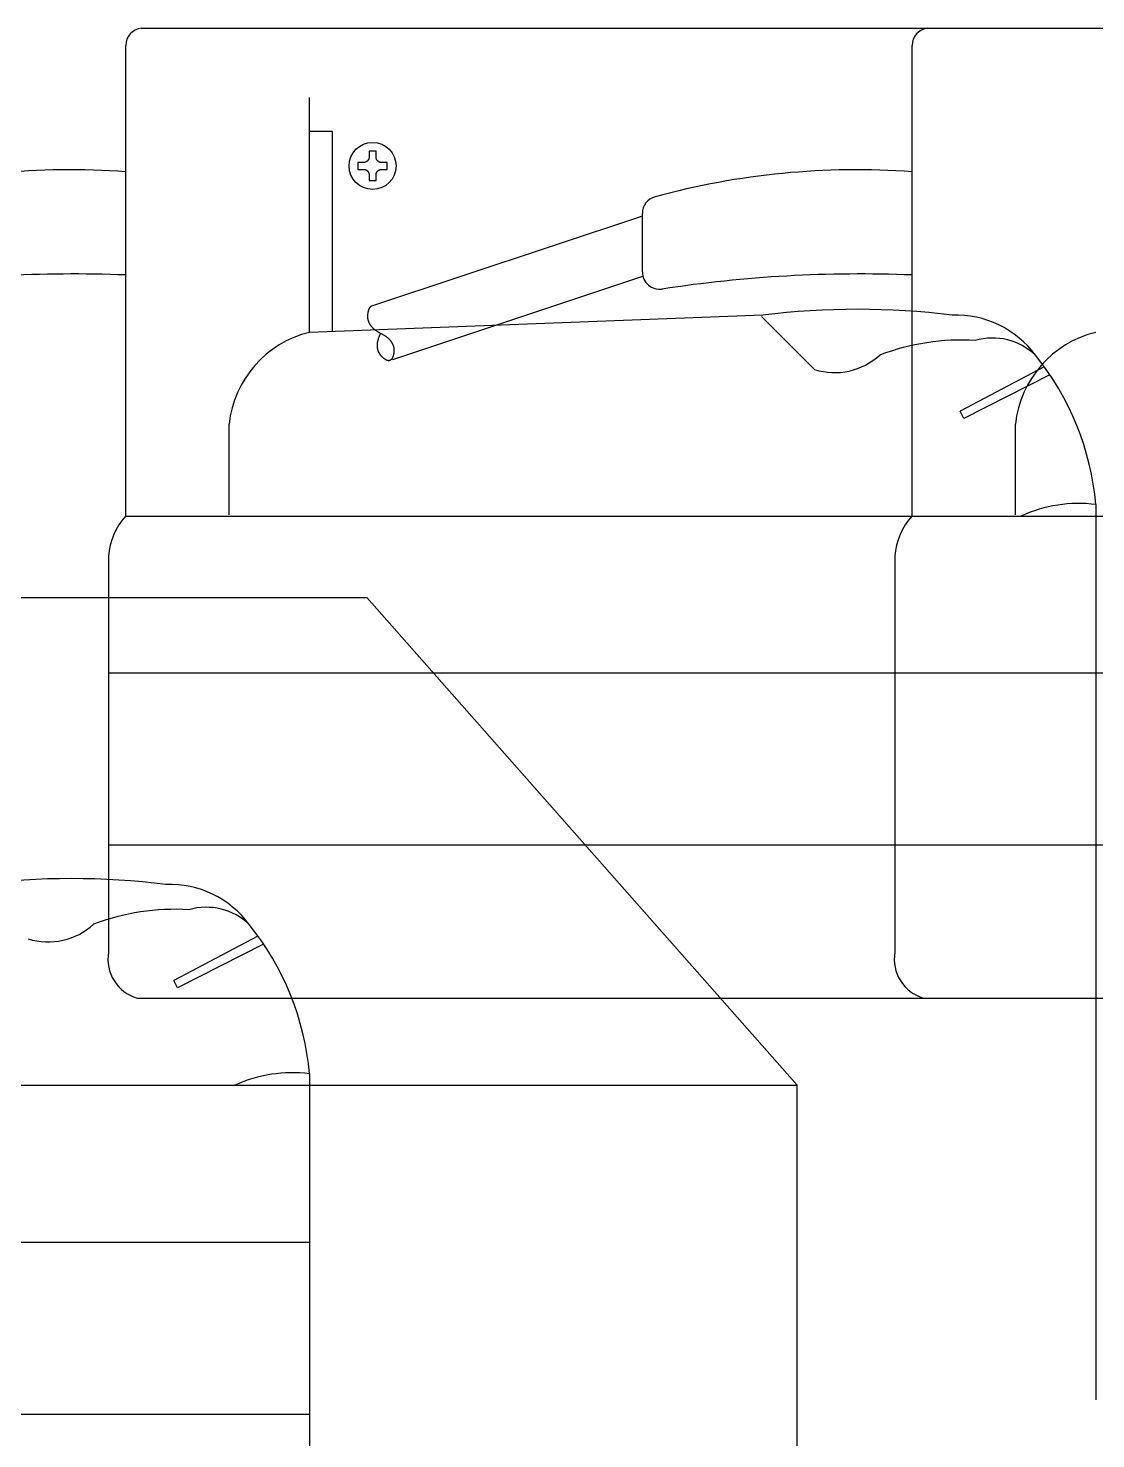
# Model space of a CAD drawing. Header units: millimetres. Extents: x -2880 to 3894, y -2977 to 4857.
# Drawn here: x -2527.8 to -2341.8, y 1349.2 to 1595 of the extents above; entities that cross this region are included whole.
import ezdxf

# ---------------------------------------------------------------- set-up
doc = ezdxf.new("R2010")
doc.units = ezdxf.units.MM
doc.header["$MEASUREMENT"] = 0
doc.layers.add('_1-0_', color=7, linetype='Continuous')

msp = doc.modelspace()

# ---------------------------------------------------------------- linework, layer by layer
at = {"layer": '_1-0_', "color": 3, "linetype": 'Continuous'}
for p, q in [((-2508.057, 1594.981), (-2331.763, 1594.981)), ((-2371.057, 1594.981), (-2194.763, 1594.981)), ((-2510.763, 1509.981), (-2510.763, 1591.996)), ((-2373.763, 1509.981), (-2373.763, 1591.996)), ((-2478.763, 1541.981), (-2478.763, 1582.916)), ((-2474.763, 1576.981), (-2478.763, 1576.981)), ((-2474.763, 1542.221), (-2474.763, 1576.981)), ((-2467.163, 1573.544), (-2468.363, 1573.544)), ((-2468.363, 1573.544), (-2468.363, 1572.562)), ((-2467.163, 1572.562), (-2467.163, 1573.544)), ((-2469.344, 1571.581), (-2470.326, 1571.581)), ((-2470.326, 1571.581), (-2470.326, 1570.381)), ((-2469.321, 1571.581), (-2469.344, 1571.581)), ((-2469.297, 1571.582), (-2469.321, 1571.581)), ((-2469.273, 1571.584), (-2469.297, 1571.582)), ((-2469.249, 1571.586), (-2469.273, 1571.584)), ((-2469.225, 1571.589), (-2469.249, 1571.586)), ((-2469.201, 1571.592), (-2469.225, 1571.589)), ((-2469.177, 1571.596), (-2469.201, 1571.592)), ((-2469.153, 1571.6), (-2469.177, 1571.596)), ((-2469.13, 1571.605), (-2469.153, 1571.6)), ((-2469.106, 1571.611), (-2469.13, 1571.605)), ((-2469.083, 1571.617), (-2469.106, 1571.611)), ((-2469.06, 1571.623), (-2469.083, 1571.617)), ((-2469.037, 1571.631), (-2469.06, 1571.623)), ((-2469.014, 1571.638), (-2469.037, 1571.631)), ((-2468.992, 1571.647), (-2469.014, 1571.638)), ((-2468.969, 1571.656), (-2468.992, 1571.647)), ((-2468.947, 1571.665), (-2468.969, 1571.656)), ((-2468.925, 1571.675), (-2468.947, 1571.665)), ((-2468.903, 1571.686), (-2468.925, 1571.675)), ((-2468.882, 1571.697), (-2468.903, 1571.686)), ((-2468.861, 1571.709), (-2468.882, 1571.697)), ((-2468.84, 1571.721), (-2468.861, 1571.709)), ((-2468.82, 1571.733), (-2468.84, 1571.721)), ((-2468.799, 1571.746), (-2468.82, 1571.733)), ((-2468.78, 1571.76), (-2468.799, 1571.746)), ((-2468.76, 1571.774), (-2468.78, 1571.76)), ((-2468.741, 1571.789), (-2468.76, 1571.774)), ((-2468.722, 1571.804), (-2468.741, 1571.789)), ((-2468.704, 1571.819), (-2468.722, 1571.804)), ((-2468.686, 1571.835), (-2468.704, 1571.819)), ((-2468.668, 1571.852), (-2468.686, 1571.835)), ((-2468.651, 1571.868), (-2468.668, 1571.852)), ((-2468.634, 1571.886), (-2468.651, 1571.868)), ((-2468.618, 1571.903), (-2468.634, 1571.886)), ((-2468.602, 1571.921), (-2468.618, 1571.903)), ((-2468.586, 1571.94), (-2468.602, 1571.921)), ((-2468.571, 1571.959), (-2468.586, 1571.94)), ((-2468.556, 1571.978), (-2468.571, 1571.959)), ((-2468.542, 1571.997), (-2468.556, 1571.978)), ((-2468.529, 1572.017), (-2468.542, 1571.997)), ((-2468.516, 1572.037), (-2468.529, 1572.017)), ((-2468.503, 1572.058), (-2468.516, 1572.037)), ((-2468.491, 1572.079), (-2468.503, 1572.058)), ((-2468.479, 1572.1), (-2468.491, 1572.079)), ((-2468.468, 1572.121), (-2468.479, 1572.1)), ((-2468.457, 1572.143), (-2468.468, 1572.121)), ((-2468.447, 1572.165), (-2468.457, 1572.143)), ((-2468.438, 1572.187), (-2468.447, 1572.165)), ((-2468.429, 1572.209), (-2468.438, 1572.187)), ((-2468.421, 1572.232), (-2468.429, 1572.209)), ((-2468.413, 1572.255), (-2468.421, 1572.232)), ((-2468.405, 1572.278), (-2468.413, 1572.255)), ((-2468.399, 1572.301), (-2468.405, 1572.278)), ((-2468.393, 1572.324), (-2468.399, 1572.301)), ((-2468.387, 1572.347), (-2468.393, 1572.324)), ((-2468.382, 1572.371), (-2468.387, 1572.347)), ((-2468.378, 1572.395), (-2468.382, 1572.371)), ((-2468.374, 1572.418), (-2468.378, 1572.395)), ((-2468.371, 1572.442), (-2468.374, 1572.418)), ((-2468.368, 1572.466), (-2468.371, 1572.442)), ((-2468.366, 1572.49), (-2468.368, 1572.466)), ((-2468.364, 1572.514), (-2468.366, 1572.49)), ((-2468.363, 1572.562), (-2468.364, 1572.538)), ((-2468.364, 1572.538), (-2468.364, 1572.514)), ((-2467.163, 1572.538), (-2467.163, 1572.562)), ((-2467.162, 1572.514), (-2467.163, 1572.538)), ((-2467.161, 1572.49), (-2467.162, 1572.514)), ((-2467.158, 1572.466), (-2467.161, 1572.49)), ((-2467.156, 1572.442), (-2467.158, 1572.466)), ((-2467.153, 1572.418), (-2467.156, 1572.442)), ((-2467.149, 1572.395), (-2467.153, 1572.418)), ((-2467.144, 1572.371), (-2467.149, 1572.395)), ((-2467.139, 1572.347), (-2467.144, 1572.371)), ((-2467.134, 1572.324), (-2467.139, 1572.347)), ((-2467.128, 1572.301), (-2467.134, 1572.324)), ((-2467.121, 1572.278), (-2467.128, 1572.301)), ((-2467.114, 1572.255), (-2467.121, 1572.278)), ((-2467.106, 1572.232), (-2467.114, 1572.255)), ((-2467.097, 1572.209), (-2467.106, 1572.232)), ((-2467.089, 1572.187), (-2467.097, 1572.209)), ((-2467.079, 1572.165), (-2467.089, 1572.187)), ((-2467.069, 1572.143), (-2467.079, 1572.165)), ((-2467.058, 1572.121), (-2467.069, 1572.143)), ((-2467.047, 1572.1), (-2467.058, 1572.121)), ((-2467.036, 1572.079), (-2467.047, 1572.1)), ((-2467.024, 1572.058), (-2467.036, 1572.079)), ((-2467.011, 1572.037), (-2467.024, 1572.058)), ((-2466.998, 1572.017), (-2467.011, 1572.037)), ((-2466.984, 1571.997), (-2466.998, 1572.017)), ((-2466.97, 1571.978), (-2466.984, 1571.997)), ((-2466.956, 1571.959), (-2466.97, 1571.978)), ((-2466.94, 1571.94), (-2466.956, 1571.959)), ((-2466.925, 1571.921), (-2466.94, 1571.94)), ((-2466.909, 1571.903), (-2466.925, 1571.921)), ((-2466.893, 1571.886), (-2466.909, 1571.903)), ((-2466.876, 1571.868), (-2466.893, 1571.886)), ((-2466.859, 1571.852), (-2466.876, 1571.868)), ((-2466.841, 1571.835), (-2466.859, 1571.852)), ((-2466.823, 1571.819), (-2466.841, 1571.835)), ((-2466.804, 1571.804), (-2466.823, 1571.819)), ((-2466.786, 1571.789), (-2466.804, 1571.804)), ((-2466.766, 1571.774), (-2466.786, 1571.789)), ((-2466.747, 1571.76), (-2466.766, 1571.774)), ((-2466.727, 1571.746), (-2466.747, 1571.76)), ((-2466.707, 1571.733), (-2466.727, 1571.746)), ((-2466.686, 1571.721), (-2466.707, 1571.733)), ((-2466.666, 1571.709), (-2466.686, 1571.721)), ((-2466.644, 1571.697), (-2466.666, 1571.709)), ((-2466.623, 1571.686), (-2466.644, 1571.697)), ((-2466.601, 1571.675), (-2466.623, 1571.686)), ((-2466.579, 1571.665), (-2466.601, 1571.675)), ((-2466.557, 1571.656), (-2466.579, 1571.665)), ((-2466.535, 1571.647), (-2466.557, 1571.656)), ((-2466.512, 1571.638), (-2466.535, 1571.647)), ((-2466.49, 1571.631), (-2466.512, 1571.638)), ((-2466.467, 1571.623), (-2466.49, 1571.631)), ((-2466.444, 1571.617), (-2466.467, 1571.623)), ((-2466.42, 1571.611), (-2466.444, 1571.617)), ((-2466.397, 1571.605), (-2466.42, 1571.611)), ((-2466.373, 1571.6), (-2466.397, 1571.605)), ((-2466.35, 1571.596), (-2466.373, 1571.6)), ((-2466.326, 1571.592), (-2466.35, 1571.596)), ((-2466.302, 1571.589), (-2466.326, 1571.592)), ((-2466.278, 1571.586), (-2466.302, 1571.589)), ((-2466.254, 1571.584), (-2466.278, 1571.586)), ((-2466.23, 1571.582), (-2466.254, 1571.584)), ((-2466.206, 1571.581), (-2466.23, 1571.582)), ((-2466.182, 1571.581), (-2466.206, 1571.581)), ((-2465.201, 1571.581), (-2466.182, 1571.581)), ((-2465.201, 1570.381), (-2465.201, 1571.581)), ((-2470.326, 1570.381), (-2469.344, 1570.381)), ((-2469.344, 1570.381), (-2469.321, 1570.381)), ((-2469.321, 1570.381), (-2469.297, 1570.38)), ((-2469.297, 1570.38), (-2469.273, 1570.379)), ((-2469.273, 1570.379), (-2469.249, 1570.376)), ((-2469.249, 1570.376), (-2469.225, 1570.374)), ((-2469.225, 1570.374), (-2469.201, 1570.371)), ((-2469.201, 1570.371), (-2469.177, 1570.367)), ((-2469.177, 1570.367), (-2469.153, 1570.362)), ((-2469.153, 1570.362), (-2469.13, 1570.357)), ((-2469.13, 1570.357), (-2469.106, 1570.352)), ((-2469.106, 1570.352), (-2469.083, 1570.346)), ((-2469.083, 1570.346), (-2469.06, 1570.339)), ((-2469.06, 1570.339), (-2469.037, 1570.332)), ((-2469.037, 1570.332), (-2469.014, 1570.324)), ((-2469.014, 1570.324), (-2468.992, 1570.315)), ((-2468.992, 1570.315), (-2468.969, 1570.307)), ((-2468.969, 1570.307), (-2468.947, 1570.297)), ((-2468.947, 1570.297), (-2468.925, 1570.287)), ((-2468.925, 1570.287), (-2468.903, 1570.276)), ((-2468.903, 1570.276), (-2468.882, 1570.265)), ((-2468.882, 1570.265), (-2468.861, 1570.254)), ((-2468.861, 1570.254), (-2468.84, 1570.242)), ((-2468.84, 1570.242), (-2468.82, 1570.229)), ((-2468.82, 1570.229), (-2468.799, 1570.216)), ((-2468.799, 1570.216), (-2468.78, 1570.202)), ((-2468.78, 1570.202), (-2468.76, 1570.188)), ((-2468.76, 1570.188), (-2468.741, 1570.174)), ((-2468.741, 1570.174), (-2468.722, 1570.159)), ((-2468.722, 1570.159), (-2468.704, 1570.143)), ((-2468.704, 1570.143), (-2468.686, 1570.127)), ((-2468.686, 1570.127), (-2468.668, 1570.111)), ((-2468.668, 1570.111), (-2468.651, 1570.094)), ((-2468.651, 1570.094), (-2468.634, 1570.077)), ((-2468.634, 1570.077), (-2468.618, 1570.059)), ((-2468.618, 1570.059), (-2468.602, 1570.041)), ((-2468.602, 1570.041), (-2468.586, 1570.022)), ((-2468.586, 1570.022), (-2468.571, 1570.004)), ((-2468.571, 1570.004), (-2468.556, 1569.985)), ((-2468.556, 1569.985), (-2468.542, 1569.965)), ((-2468.542, 1569.965), (-2468.529, 1569.945)), ((-2468.529, 1569.945), (-2468.516, 1569.925)), ((-2468.516, 1569.925), (-2468.503, 1569.904)), ((-2468.503, 1569.904), (-2468.491, 1569.884)), ((-2468.491, 1569.884), (-2468.479, 1569.863)), ((-2468.479, 1569.863), (-2468.468, 1569.841)), ((-2468.468, 1569.841), (-2468.457, 1569.82)), ((-2468.457, 1569.82), (-2468.447, 1569.798)), ((-2468.447, 1569.798), (-2468.438, 1569.775)), ((-2468.438, 1569.775), (-2468.429, 1569.753)), ((-2468.429, 1569.753), (-2468.421, 1569.731)), ((-2468.421, 1569.731), (-2468.413, 1569.708)), ((-2468.413, 1569.708), (-2468.405, 1569.685)), ((-2468.405, 1569.685), (-2468.399, 1569.662)), ((-2468.399, 1569.662), (-2468.393, 1569.638)), ((-2468.393, 1569.638), (-2468.387, 1569.615)), ((-2468.387, 1569.615), (-2468.382, 1569.591)), ((-2468.382, 1569.591), (-2468.378, 1569.568)), ((-2468.378, 1569.568), (-2468.374, 1569.544)), ((-2468.374, 1569.544), (-2468.371, 1569.52)), ((-2468.371, 1569.52), (-2468.368, 1569.496)), ((-2468.368, 1569.496), (-2468.366, 1569.472)), ((-2468.366, 1569.472), (-2468.364, 1569.448)), ((-2468.364, 1569.448), (-2468.364, 1569.424)), ((-2468.364, 1569.424), (-2468.363, 1569.4)), ((-2468.363, 1569.4), (-2468.363, 1568.419)), ((-2468.363, 1568.419), (-2467.163, 1568.419)), ((-2467.163, 1569.424), (-2467.162, 1569.448)), ((-2467.163, 1569.4), (-2467.163, 1569.424)), ((-2467.163, 1568.419), (-2467.163, 1569.4)), ((-2467.162, 1569.448), (-2467.161, 1569.472)), ((-2467.161, 1569.472), (-2467.158, 1569.496)), ((-2467.158, 1569.496), (-2467.156, 1569.52)), ((-2467.156, 1569.52), (-2467.153, 1569.544)), ((-2467.153, 1569.544), (-2467.149, 1569.568)), ((-2467.149, 1569.568), (-2467.144, 1569.591)), ((-2467.144, 1569.591), (-2467.139, 1569.615)), ((-2467.139, 1569.615), (-2467.134, 1569.638)), ((-2467.134, 1569.638), (-2467.128, 1569.662)), ((-2467.128, 1569.662), (-2467.121, 1569.685)), ((-2467.121, 1569.685), (-2467.114, 1569.708)), ((-2467.114, 1569.708), (-2467.106, 1569.731)), ((-2467.106, 1569.731), (-2467.097, 1569.753)), ((-2467.097, 1569.753), (-2467.089, 1569.775)), ((-2467.089, 1569.775), (-2467.079, 1569.798)), ((-2467.079, 1569.798), (-2467.069, 1569.82)), ((-2467.069, 1569.82), (-2467.058, 1569.841)), ((-2467.058, 1569.841), (-2467.047, 1569.863)), ((-2467.047, 1569.863), (-2467.036, 1569.884)), ((-2467.036, 1569.884), (-2467.024, 1569.904)), ((-2467.024, 1569.904), (-2467.011, 1569.925)), ((-2467.011, 1569.925), (-2466.998, 1569.945)), ((-2466.998, 1569.945), (-2466.984, 1569.965)), ((-2466.984, 1569.965), (-2466.97, 1569.985)), ((-2466.97, 1569.985), (-2466.956, 1570.004)), ((-2466.956, 1570.004), (-2466.94, 1570.022)), ((-2466.94, 1570.022), (-2466.925, 1570.041)), ((-2466.925, 1570.041), (-2466.909, 1570.059)), ((-2466.909, 1570.059), (-2466.893, 1570.077)), ((-2466.893, 1570.077), (-2466.876, 1570.094)), ((-2466.876, 1570.094), (-2466.859, 1570.111)), ((-2466.859, 1570.111), (-2466.841, 1570.127)), ((-2466.841, 1570.127), (-2466.823, 1570.143)), ((-2466.823, 1570.143), (-2466.804, 1570.159)), ((-2466.804, 1570.159), (-2466.786, 1570.174)), ((-2466.786, 1570.174), (-2466.766, 1570.188)), ((-2466.766, 1570.188), (-2466.747, 1570.202)), ((-2466.747, 1570.202), (-2466.727, 1570.216)), ((-2466.727, 1570.216), (-2466.707, 1570.229)), ((-2466.707, 1570.229), (-2466.686, 1570.242)), ((-2466.686, 1570.242), (-2466.666, 1570.254)), ((-2466.666, 1570.254), (-2466.644, 1570.265)), ((-2466.644, 1570.265), (-2466.623, 1570.276)), ((-2466.623, 1570.276), (-2466.601, 1570.287)), ((-2466.601, 1570.287), (-2466.579, 1570.297)), ((-2466.579, 1570.297), (-2466.557, 1570.307)), ((-2466.557, 1570.307), (-2466.535, 1570.315)), ((-2466.535, 1570.315), (-2466.512, 1570.324)), ((-2466.512, 1570.324), (-2466.49, 1570.332)), ((-2466.49, 1570.332), (-2466.467, 1570.339)), ((-2466.467, 1570.339), (-2466.444, 1570.346)), ((-2466.444, 1570.346), (-2466.42, 1570.352)), ((-2466.42, 1570.352), (-2466.397, 1570.357)), ((-2466.397, 1570.357), (-2466.373, 1570.362)), ((-2466.373, 1570.362), (-2466.35, 1570.367)), ((-2466.35, 1570.367), (-2466.326, 1570.371)), ((-2466.326, 1570.371), (-2466.302, 1570.374)), ((-2466.302, 1570.374), (-2466.278, 1570.376)), ((-2466.278, 1570.376), (-2466.254, 1570.379)), ((-2466.254, 1570.379), (-2466.23, 1570.38)), ((-2466.23, 1570.38), (-2466.206, 1570.381)), ((-2466.206, 1570.381), (-2466.182, 1570.381)), ((-2466.182, 1570.381), (-2465.201, 1570.381)), ((-2420.763, 1562.252), (-2467.925, 1546.531)), ((-2420.763, 1552.501), (-2420.763, 1562.709)), ((-2420.763, 1551.711), (-2464.27, 1537.208)), ((-2468.373, 1546.105), (-2468.383, 1546.084)), ((-2468.363, 1546.126), (-2468.373, 1546.105)), ((-2468.353, 1546.146), (-2468.363, 1546.126)), ((-2468.342, 1546.165), (-2468.353, 1546.146)), ((-2468.331, 1546.185), (-2468.342, 1546.165)), ((-2468.321, 1546.204), (-2468.331, 1546.185)), ((-2468.31, 1546.222), (-2468.321, 1546.204)), ((-2468.298, 1546.24), (-2468.31, 1546.222)), ((-2468.287, 1546.257), (-2468.298, 1546.24)), ((-2468.276, 1546.275), (-2468.287, 1546.257)), ((-2468.264, 1546.291), (-2468.276, 1546.275)), ((-2468.252, 1546.307), (-2468.264, 1546.291)), ((-2468.24, 1546.323), (-2468.252, 1546.307)), ((-2468.228, 1546.338), (-2468.24, 1546.323)), ((-2468.216, 1546.353), (-2468.228, 1546.338)), ((-2468.204, 1546.367), (-2468.216, 1546.353)), ((-2468.191, 1546.381), (-2468.204, 1546.367)), ((-2468.179, 1546.395), (-2468.191, 1546.381)), ((-2468.166, 1546.408), (-2468.179, 1546.395)), ((-2468.153, 1546.42), (-2468.166, 1546.408)), ((-2468.14, 1546.432), (-2468.153, 1546.42)), ((-2468.127, 1546.444), (-2468.14, 1546.432)), ((-2468.113, 1546.455), (-2468.127, 1546.444)), ((-2468.1, 1546.466), (-2468.113, 1546.455)), ((-2468.086, 1546.476), (-2468.1, 1546.466)), ((-2468.072, 1546.486), (-2468.086, 1546.476)), ((-2468.058, 1546.496), (-2468.072, 1546.486)), ((-2468.044, 1546.505), (-2468.058, 1546.496)), ((-2468.03, 1546.513), (-2468.044, 1546.505)), ((-2468.015, 1546.521), (-2468.03, 1546.513)), ((-2468.001, 1546.529), (-2468.015, 1546.521)), ((-2467.986, 1546.536), (-2468.001, 1546.529)), ((-2467.971, 1546.543), (-2467.986, 1546.536)), ((-2467.956, 1546.549), (-2467.971, 1546.543)), ((-2467.941, 1546.555), (-2467.956, 1546.549)), ((-2467.925, 1546.56), (-2467.941, 1546.555)), ((-2399.763, 1544.981), (-2478.763, 1541.981)), ((-2468.65, 1544.845), (-2468.651, 1544.78)), ((-2468.651, 1544.78), (-2468.65, 1544.715)), ((-2468.648, 1544.91), (-2468.65, 1544.845)), ((-2468.65, 1544.715), (-2468.648, 1544.651)), ((-2468.645, 1544.976), (-2468.648, 1544.91)), ((-2468.648, 1544.651), (-2468.644, 1544.587)), ((-2468.64, 1545.042), (-2468.645, 1544.976)), ((-2468.644, 1544.587), (-2468.639, 1544.524)), ((-2468.633, 1545.109), (-2468.64, 1545.042)), ((-2468.639, 1544.524), (-2468.632, 1544.461)), ((-2468.626, 1545.176), (-2468.633, 1545.109)), ((-2468.632, 1544.461), (-2468.624, 1544.399)), ((-2468.616, 1545.243), (-2468.626, 1545.176)), ((-2468.624, 1544.399), (-2468.614, 1544.337)), ((-2468.605, 1545.311), (-2468.616, 1545.243)), ((-2468.614, 1544.337), (-2468.603, 1544.275)), ((-2468.6, 1545.345), (-2468.605, 1545.311)), ((-2468.603, 1544.275), (-2468.59, 1544.214)), ((-2468.593, 1545.378), (-2468.6, 1545.345)), ((-2468.587, 1545.411), (-2468.593, 1545.378)), ((-2468.59, 1544.214), (-2468.576, 1544.154)), ((-2468.581, 1545.443), (-2468.587, 1545.411)), ((-2468.574, 1545.475), (-2468.581, 1545.443)), ((-2468.576, 1544.154), (-2468.561, 1544.093)), ((-2468.568, 1545.506), (-2468.574, 1545.475)), ((-2468.561, 1545.537), (-2468.568, 1545.506)), ((-2468.554, 1545.568), (-2468.561, 1545.537)), ((-2468.561, 1544.093), (-2468.544, 1544.033)), ((-2468.547, 1545.598), (-2468.554, 1545.568)), ((-2468.54, 1545.627), (-2468.547, 1545.598)), ((-2468.544, 1544.033), (-2468.525, 1543.974)), ((-2468.532, 1545.657), (-2468.54, 1545.627)), ((-2468.525, 1545.685), (-2468.532, 1545.657)), ((-2468.517, 1545.714), (-2468.525, 1545.685)), ((-2468.525, 1543.974), (-2468.505, 1543.915)), ((-2468.509, 1545.741), (-2468.517, 1545.714)), ((-2468.501, 1545.769), (-2468.509, 1545.741)), ((-2468.505, 1543.915), (-2468.484, 1543.856)), ((-2468.493, 1545.796), (-2468.501, 1545.769)), ((-2468.485, 1545.822), (-2468.493, 1545.796)), ((-2468.476, 1545.848), (-2468.485, 1545.822)), ((-2468.484, 1543.856), (-2468.461, 1543.798)), ((-2468.468, 1545.874), (-2468.476, 1545.848)), ((-2468.459, 1545.899), (-2468.468, 1545.874)), ((-2468.461, 1543.798), (-2468.437, 1543.74)), ((-2468.45, 1545.924), (-2468.459, 1545.899)), ((-2468.441, 1545.948), (-2468.45, 1545.924)), ((-2468.432, 1545.972), (-2468.441, 1545.948)), ((-2468.437, 1543.74), (-2468.411, 1543.683)), ((-2468.422, 1545.995), (-2468.432, 1545.972)), ((-2468.413, 1546.018), (-2468.422, 1545.995)), ((-2468.403, 1546.04), (-2468.413, 1546.018)), ((-2468.411, 1543.683), (-2468.384, 1543.626)), ((-2468.393, 1546.062), (-2468.403, 1546.04)), ((-2468.383, 1546.084), (-2468.393, 1546.062)), ((-2390.763, 1535.504), (-2400.002, 1544.743)), ((-2468.384, 1543.626), (-2468.355, 1543.57)), ((-2468.355, 1543.57), (-2468.325, 1543.514)), ((-2468.325, 1543.514), (-2468.293, 1543.458)), ((-2468.293, 1543.458), (-2468.26, 1543.403)), ((-2468.26, 1543.403), (-2468.225, 1543.348)), ((-2468.225, 1543.348), (-2468.189, 1543.294)), ((-2468.189, 1543.294), (-2468.152, 1543.24)), ((-2468.152, 1543.24), (-2468.113, 1543.186)), ((-2468.113, 1543.186), (-2468.072, 1543.133)), ((-2468.072, 1543.133), (-2468.03, 1543.08)), ((-2468.03, 1543.08), (-2467.987, 1543.028)), ((-2467.987, 1543.028), (-2467.942, 1542.976)), ((-2467.942, 1542.976), (-2467.896, 1542.925)), ((-2467.896, 1542.925), (-2467.848, 1542.874)), ((-2467.848, 1542.874), (-2467.799, 1542.823)), ((-2467.799, 1542.823), (-2467.748, 1542.773)), ((-2467.748, 1542.773), (-2467.696, 1542.723)), ((-2467.696, 1542.723), (-2467.642, 1542.674)), ((-2467.642, 1542.674), (-2467.587, 1542.625)), ((-2467.587, 1542.625), (-2467.53, 1542.576)), ((-2467.53, 1542.576), (-2467.472, 1542.528)), ((-2467.472, 1542.528), (-2467.413, 1542.481)), ((-2467.413, 1542.481), (-2467.352, 1542.433)), ((-2467.352, 1542.433), (-2467.289, 1542.387)), ((-2467.289, 1542.387), (-2467.225, 1542.34)), ((-2467.225, 1542.34), (-2467.16, 1542.294)), ((-2467.16, 1542.294), (-2467.093, 1542.249)), ((-2467.093, 1542.249), (-2467.025, 1542.204)), ((-2467.025, 1542.204), (-2466.955, 1542.159)), ((-2466.955, 1542.159), (-2466.884, 1542.115)), ((-2466.884, 1542.115), (-2466.811, 1542.071)), ((-2466.811, 1542.071), (-2466.737, 1542.027)), ((-2466.737, 1542.027), (-2466.662, 1541.984)), ((-2466.662, 1541.984), (-2466.584, 1541.942)), ((-2466.657, 1541.099), (-2466.628, 1541.176)), ((-2466.628, 1541.176), (-2466.597, 1541.254)), ((-2466.597, 1541.254), (-2466.565, 1541.333)), ((-2466.584, 1541.942), (-2466.506, 1541.9)), ((-2466.565, 1541.333), (-2466.532, 1541.412)), ((-2466.532, 1541.412), (-2466.497, 1541.492)), ((-2466.506, 1541.9), (-2466.426, 1541.858)), ((-2466.497, 1541.492), (-2466.461, 1541.572)), ((-2466.461, 1541.572), (-2466.424, 1541.653)), ((-2466.426, 1541.858), (-2466.344, 1541.817)), ((-2466.424, 1541.653), (-2466.385, 1541.735)), ((-2466.385, 1541.735), (-2466.344, 1541.817)), ((-2466.344, 1541.817), (-2466.263, 1541.775)), ((-2466.263, 1541.775), (-2466.183, 1541.734)), ((-2466.183, 1541.734), (-2466.104, 1541.691)), ((-2466.104, 1541.691), (-2466.027, 1541.649)), ((-2466.027, 1541.649), (-2465.952, 1541.606)), ((-2465.952, 1541.606), (-2465.877, 1541.562)), ((-2465.877, 1541.562), (-2465.805, 1541.519)), ((-2465.805, 1541.519), (-2465.734, 1541.474)), ((-2465.734, 1541.474), (-2465.664, 1541.43)), ((-2465.664, 1541.43), (-2465.595, 1541.384)), ((-2465.595, 1541.384), (-2465.529, 1541.339)), ((-2465.529, 1541.339), (-2465.463, 1541.293)), ((-2465.463, 1541.293), (-2465.399, 1541.247)), ((-2465.399, 1541.247), (-2465.337, 1541.2)), ((-2465.337, 1541.2), (-2465.276, 1541.153)), ((-2466.937, 1539.728), (-2466.935, 1539.795)), ((-2466.937, 1539.661), (-2466.937, 1539.728)), ((-2466.937, 1539.595), (-2466.937, 1539.661)), ((-2466.934, 1539.529), (-2466.937, 1539.595)), ((-2466.935, 1539.795), (-2466.932, 1539.863)), ((-2466.93, 1539.464), (-2466.934, 1539.529)), ((-2466.932, 1539.863), (-2466.927, 1539.931)), ((-2466.925, 1539.399), (-2466.93, 1539.464)), ((-2466.927, 1539.931), (-2466.921, 1540)), ((-2466.919, 1539.335), (-2466.925, 1539.399)), ((-2466.921, 1540), (-2466.913, 1540.069)), ((-2466.911, 1539.272), (-2466.919, 1539.335)), ((-2466.913, 1540.069), (-2466.904, 1540.139)), ((-2466.901, 1539.209), (-2466.911, 1539.272)), ((-2466.904, 1540.139), (-2466.894, 1540.21)), ((-2466.89, 1539.146), (-2466.901, 1539.209)), ((-2466.894, 1540.21), (-2466.882, 1540.281)), ((-2466.878, 1539.085), (-2466.89, 1539.146)), ((-2466.882, 1540.281), (-2466.868, 1540.352)), ((-2466.864, 1539.023), (-2466.878, 1539.085)), ((-2466.868, 1540.352), (-2466.854, 1540.425)), ((-2466.849, 1538.963), (-2466.864, 1539.023)), ((-2466.854, 1540.425), (-2466.837, 1540.497)), ((-2466.832, 1538.902), (-2466.849, 1538.963)), ((-2466.837, 1540.497), (-2466.82, 1540.571)), ((-2466.814, 1538.843), (-2466.832, 1538.902)), ((-2466.82, 1540.571), (-2466.801, 1540.644)), ((-2466.795, 1538.784), (-2466.814, 1538.843)), ((-2466.801, 1540.644), (-2466.78, 1540.719)), ((-2466.774, 1538.725), (-2466.795, 1538.784)), ((-2466.78, 1540.719), (-2466.758, 1540.794)), ((-2466.752, 1538.667), (-2466.774, 1538.725)), ((-2466.758, 1540.794), (-2466.735, 1540.869)), ((-2466.735, 1540.869), (-2466.71, 1540.945)), ((-2466.71, 1540.945), (-2466.684, 1541.022)), ((-2466.684, 1541.022), (-2466.657, 1541.099)), ((-2465.276, 1541.153), (-2465.217, 1541.105)), ((-2465.217, 1541.105), (-2465.159, 1541.057)), ((-2465.159, 1541.057), (-2465.102, 1541.009)), ((-2465.102, 1541.009), (-2465.047, 1540.96)), ((-2465.047, 1540.96), (-2464.993, 1540.91)), ((-2464.993, 1540.91), (-2464.941, 1540.861)), ((-2464.941, 1540.861), (-2464.89, 1540.811)), ((-2464.89, 1540.811), (-2464.841, 1540.76)), ((-2464.841, 1540.76), (-2464.793, 1540.709)), ((-2464.793, 1540.709), (-2464.747, 1540.658)), ((-2464.747, 1540.658), (-2464.702, 1540.606)), ((-2464.702, 1540.606), (-2464.659, 1540.554)), ((-2464.659, 1540.554), (-2464.617, 1540.501)), ((-2464.617, 1540.501), (-2464.576, 1540.448)), ((-2464.576, 1540.448), (-2464.537, 1540.394)), ((-2464.537, 1540.394), (-2464.5, 1540.34)), ((-2464.5, 1540.34), (-2464.464, 1540.286)), ((-2464.464, 1540.286), (-2464.429, 1540.231)), ((-2464.429, 1540.231), (-2464.396, 1540.176)), ((-2464.396, 1540.176), (-2464.365, 1540.12)), ((-2464.365, 1540.12), (-2464.334, 1540.064)), ((-2464.334, 1540.064), (-2464.306, 1540.008)), ((-2464.306, 1540.008), (-2464.278, 1539.951)), ((-2464.278, 1539.951), (-2464.253, 1539.894)), ((-2464.253, 1539.894), (-2464.228, 1539.836)), ((-2464.228, 1539.836), (-2464.205, 1539.778)), ((-2464.205, 1539.778), (-2464.184, 1539.72)), ((-2464.184, 1539.72), (-2464.164, 1539.661)), ((-2464.164, 1539.661), (-2464.146, 1539.601)), ((-2464.146, 1539.601), (-2464.129, 1539.541)), ((-2464.129, 1539.541), (-2464.113, 1539.481)), ((-2464.113, 1539.481), (-2464.099, 1539.421)), ((-2464.099, 1539.421), (-2464.087, 1539.359)), ((-2464.087, 1539.359), (-2464.075, 1539.298)), ((-2464.075, 1539.298), (-2464.066, 1539.236)), ((-2464.066, 1539.236), (-2464.058, 1539.174)), ((-2464.058, 1539.174), (-2464.051, 1539.111)), ((-2464.051, 1539.111), (-2464.046, 1539.048)), ((-2464.046, 1539.048), (-2464.042, 1538.984)), ((-2464.041, 1538.726), (-2464.045, 1538.66)), ((-2464.042, 1538.984), (-2464.039, 1538.92)), ((-2464.039, 1538.791), (-2464.041, 1538.726)), ((-2464.039, 1538.92), (-2464.039, 1538.856)), ((-2464.039, 1538.856), (-2464.039, 1538.791)), ((-2466.728, 1538.61), (-2466.752, 1538.667)), ((-2466.703, 1538.553), (-2466.728, 1538.61)), ((-2466.676, 1538.496), (-2466.703, 1538.553)), ((-2466.648, 1538.44), (-2466.676, 1538.496)), ((-2466.619, 1538.385), (-2466.648, 1538.44)), ((-2466.588, 1538.33), (-2466.619, 1538.385)), ((-2466.556, 1538.276), (-2466.588, 1538.33)), ((-2466.522, 1538.222), (-2466.556, 1538.276)), ((-2466.487, 1538.169), (-2466.522, 1538.222)), ((-2466.451, 1538.117), (-2466.487, 1538.169)), ((-2466.413, 1538.065), (-2466.451, 1538.117)), ((-2466.373, 1538.013), (-2466.413, 1538.065)), ((-2466.332, 1537.962), (-2466.373, 1538.013)), ((-2466.29, 1537.912), (-2466.332, 1537.962)), ((-2466.247, 1537.862), (-2466.29, 1537.912)), ((-2466.201, 1537.812), (-2466.247, 1537.862)), ((-2466.155, 1537.764), (-2466.201, 1537.812)), ((-2466.107, 1537.715), (-2466.155, 1537.764)), ((-2466.058, 1537.668), (-2466.107, 1537.715)), ((-2466.008, 1537.621), (-2466.058, 1537.668)), ((-2465.959, 1537.576), (-2466.008, 1537.621)), ((-2465.91, 1537.533), (-2465.959, 1537.576)), ((-2465.862, 1537.492), (-2465.91, 1537.533)), ((-2465.815, 1537.453), (-2465.862, 1537.492)), ((-2465.768, 1537.415), (-2465.815, 1537.453)), ((-2465.722, 1537.38), (-2465.768, 1537.415)), ((-2465.676, 1537.346), (-2465.722, 1537.38)), ((-2465.631, 1537.314), (-2465.676, 1537.346)), ((-2465.587, 1537.283), (-2465.631, 1537.314)), ((-2465.543, 1537.255), (-2465.587, 1537.283)), ((-2465.5, 1537.228), (-2465.543, 1537.255)), ((-2465.458, 1537.203), (-2465.5, 1537.228)), ((-2465.416, 1537.18), (-2465.458, 1537.203)), ((-2465.374, 1537.159), (-2465.416, 1537.18)), ((-2465.334, 1537.14), (-2465.374, 1537.159)), ((-2465.293, 1537.122), (-2465.334, 1537.14)), ((-2465.254, 1537.106), (-2465.293, 1537.122)), ((-2465.215, 1537.092), (-2465.254, 1537.106)), ((-2465.177, 1537.08), (-2465.215, 1537.092)), ((-2465.139, 1537.069), (-2465.177, 1537.08)), ((-2465.102, 1537.061), (-2465.139, 1537.069)), ((-2465.065, 1537.054), (-2465.102, 1537.061)), ((-2465.029, 1537.049), (-2465.065, 1537.054)), ((-2464.994, 1537.045), (-2465.029, 1537.049)), ((-2464.959, 1537.044), (-2464.994, 1537.045)), ((-2464.925, 1537.044), (-2464.959, 1537.044)), ((-2464.891, 1537.046), (-2464.925, 1537.044)), ((-2464.858, 1537.05), (-2464.891, 1537.046)), ((-2464.826, 1537.056), (-2464.858, 1537.05)), ((-2464.794, 1537.064), (-2464.826, 1537.056)), ((-2464.763, 1537.073), (-2464.794, 1537.064)), ((-2464.733, 1537.084), (-2464.763, 1537.073)), ((-2464.703, 1537.097), (-2464.733, 1537.084)), ((-2464.673, 1537.112), (-2464.703, 1537.097)), ((-2464.645, 1537.129), (-2464.673, 1537.112)), ((-2464.617, 1537.147), (-2464.645, 1537.129)), ((-2464.589, 1537.167), (-2464.617, 1537.147)), ((-2464.562, 1537.189), (-2464.589, 1537.167)), ((-2464.536, 1537.213), (-2464.562, 1537.189)), ((-2464.51, 1537.239), (-2464.536, 1537.213)), ((-2464.485, 1537.266), (-2464.51, 1537.239)), ((-2464.46, 1537.295), (-2464.485, 1537.266)), ((-2464.437, 1537.326), (-2464.46, 1537.295)), ((-2464.413, 1537.359), (-2464.437, 1537.326)), ((-2464.391, 1537.394), (-2464.413, 1537.359)), ((-2464.368, 1537.43), (-2464.391, 1537.394)), ((-2464.347, 1537.468), (-2464.368, 1537.43)), ((-2464.326, 1537.508), (-2464.347, 1537.468)), ((-2464.306, 1537.55), (-2464.326, 1537.508)), ((-2464.286, 1537.594), (-2464.306, 1537.55)), ((-2464.267, 1537.639), (-2464.286, 1537.594)), ((-2464.248, 1537.687), (-2464.267, 1537.639)), ((-2464.23, 1537.736), (-2464.248, 1537.687)), ((-2464.213, 1537.787), (-2464.23, 1537.736)), ((-2464.196, 1537.839), (-2464.213, 1537.787)), ((-2464.18, 1537.894), (-2464.196, 1537.839)), ((-2464.165, 1537.95), (-2464.18, 1537.894)), ((-2464.15, 1538.008), (-2464.165, 1537.95)), ((-2464.136, 1538.068), (-2464.15, 1538.008)), ((-2464.122, 1538.13), (-2464.136, 1538.068)), ((-2464.109, 1538.193), (-2464.122, 1538.13)), ((-2464.096, 1538.258), (-2464.109, 1538.193)), ((-2464.084, 1538.325), (-2464.096, 1538.258)), ((-2464.074, 1538.393), (-2464.084, 1538.325)), ((-2464.064, 1538.461), (-2464.074, 1538.393)), ((-2464.056, 1538.527), (-2464.064, 1538.461)), ((-2464.05, 1538.594), (-2464.056, 1538.527)), ((-2464.045, 1538.66), (-2464.05, 1538.594)), ((-2350.734, 1535.981), (-2365.394, 1528.223)), ((-2349.763, 1534.594), (-2364.763, 1526.981)), ((-2364.763, 1526.981), (-2365.394, 1528.223)), ((-2492.763, 1510.193), (-2492.763, 1525.981)), ((-2355.763, 1510.193), (-2355.763, 1525.981)), ((-2341.763, 1511.981), (-2341.763, 1355.981)), ((-2510.763, 1509.981), (-2256.763, 1509.981)), ((-2373.763, 1509.981), (-2119.763, 1509.981)), ((-2513.763, 1502.981), (-2513.763, 1433.981)), ((-2376.763, 1502.981), (-2376.763, 1433.981)), ((-2645.057, 1495.781), (-2468.763, 1495.781)), ((-2393.763, 1410.781), (-2468.763, 1495.781)), ((-2341.763, 1482.607), (-2513.763, 1482.607)), ((-2204.763, 1482.607), (-2376.763, 1482.607)), ((-2341.763, 1452.607), (-2513.763, 1452.607)), ((-2204.763, 1452.607), (-2376.763, 1452.607)), ((-2487.734, 1436.781), (-2502.394, 1429.024)), ((-2486.763, 1435.394), (-2501.763, 1427.781)), ((-2501.763, 1427.781), (-2502.394, 1429.024)), ((-2508.763, 1425.981), (-2256.763, 1425.981)), ((-2371.763, 1425.981), (-2119.763, 1425.981)), ((-2478.763, 1412.781), (-2478.763, 1256.781)), ((-2647.763, 1410.781), (-2393.763, 1410.781)), ((-2393.763, 1326.781), (-2393.763, 1410.781)), ((-2478.763, 1383.407), (-2650.763, 1383.407)), ((-2478.763, 1353.407), (-2650.763, 1353.407))]:
    msp.add_line(p, q, dxfattribs=at)
msp.add_circle((-2467.763, 1570.981), 4.1, dxfattribs=at)
for centre, radius, start, end in [((-2507.763, 1591.996), 3, 95.61751, 180.0002), ((-2370.763, 1591.996), 3, 95.61751, 180.0002), ((-2520.263, 1435.881), 134.436, 85.9478, 105.21758), ((-2383.263, 1435.881), 134.436, 85.9478, 105.21758), ((-2417.763, 1562.709), 3, 105.21751, 180), ((-2519.763, 1323.314), 228.844, 87.74609, 98.68279), ((-2417.763, 1552.501), 3, 180, 278.68298), ((-2382.763, 1323.314), 228.844, 87.74609, 98.68279), ((-2383.263, 1411.698), 134.3, 82.94288, 97.05715), ((-2366.099, 1527.85), 17.144, 36.22397, 92.22021), ((-2474.408, 1524.045), 18.457, 103.64867, 173.97949), ((-2337.408, 1524.045), 18.457, 103.64867, 173.97949), ((-2365.097, 1500.234), 40.409, 86.68937, 110.69883), ((-2359.763, 1530.19), 10.81, 46.1115, 106.11159), ((-2387.263, 1546.628), 11.661, 252.53427, 312.53423), ((-2389.523, 1507.806), 47.942, 4.99626, 39.00708), ((-2344.763, 1488.231), 23.939, 82.80078, 114.69156), ((-2502.471, 1502.285), 11.313, 137.13258, 176.47023), ((-2365.471, 1502.285), 11.313, 137.13258, 176.47023), ((-2520.263, 1312.498), 134.3, 82.94288, 97.05715), ((-2503.099, 1428.65), 17.144, 36.22397, 92.22021), ((-2502.097, 1401.034), 40.409, 86.68937, 110.69883), ((-2496.763, 1430.99), 10.81, 46.1115, 106.11159), ((-2524.263, 1447.428), 11.661, 252.53427, 312.53423), ((-2526.523, 1408.606), 47.942, 4.99626, 39.00708), ((-2506.868, 1432.728), 7.008, 169.70242, 254.30841), ((-2369.868, 1432.728), 7.008, 169.70242, 254.30841), ((-2481.763, 1389.031), 23.939, 82.80078, 114.69156)]:
    msp.add_arc(centre, radius, start, end, dxfattribs=at)

doc.saveas('drawing.dxf')
